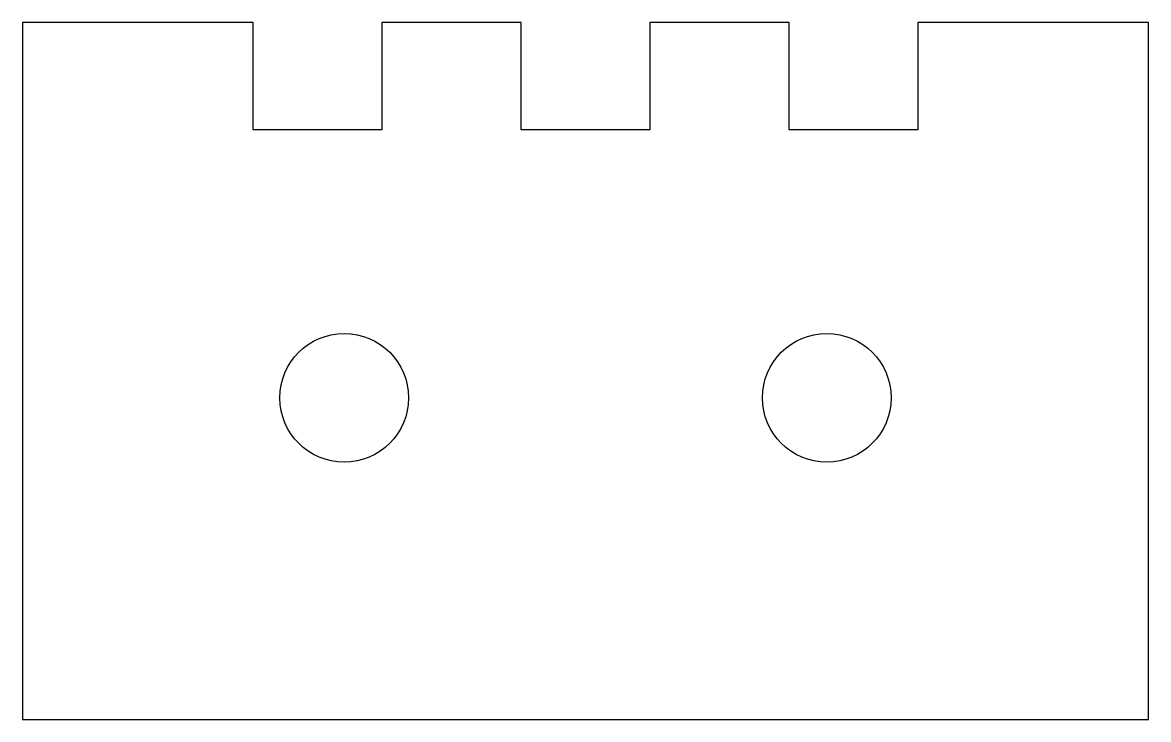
# Model space of a CAD drawing. Header units: millimetres. Extents: x 0 to 210, y 0 to 130.
import ezdxf

# ---------------------------------------------------------------- set-up
doc = ezdxf.new("R2010")
doc.units = ezdxf.units.MM

msp = doc.modelspace()

# ---------------------------------------------------------------- linework, layer by layer
msp.add_lwpolyline([(0, 0), (210, 0), (210, 130), (167, 130), (167, 110), (143, 110), (143, 130), (117, 130), (117, 110), (93, 110), (93, 130), (67, 130), (67, 110), (43, 110), (43, 130), (0, 130)], close=True)
for centre in [(60, 60), (150, 60)]:
    msp.add_circle(centre, 12)

doc.saveas('drawing.dxf')
